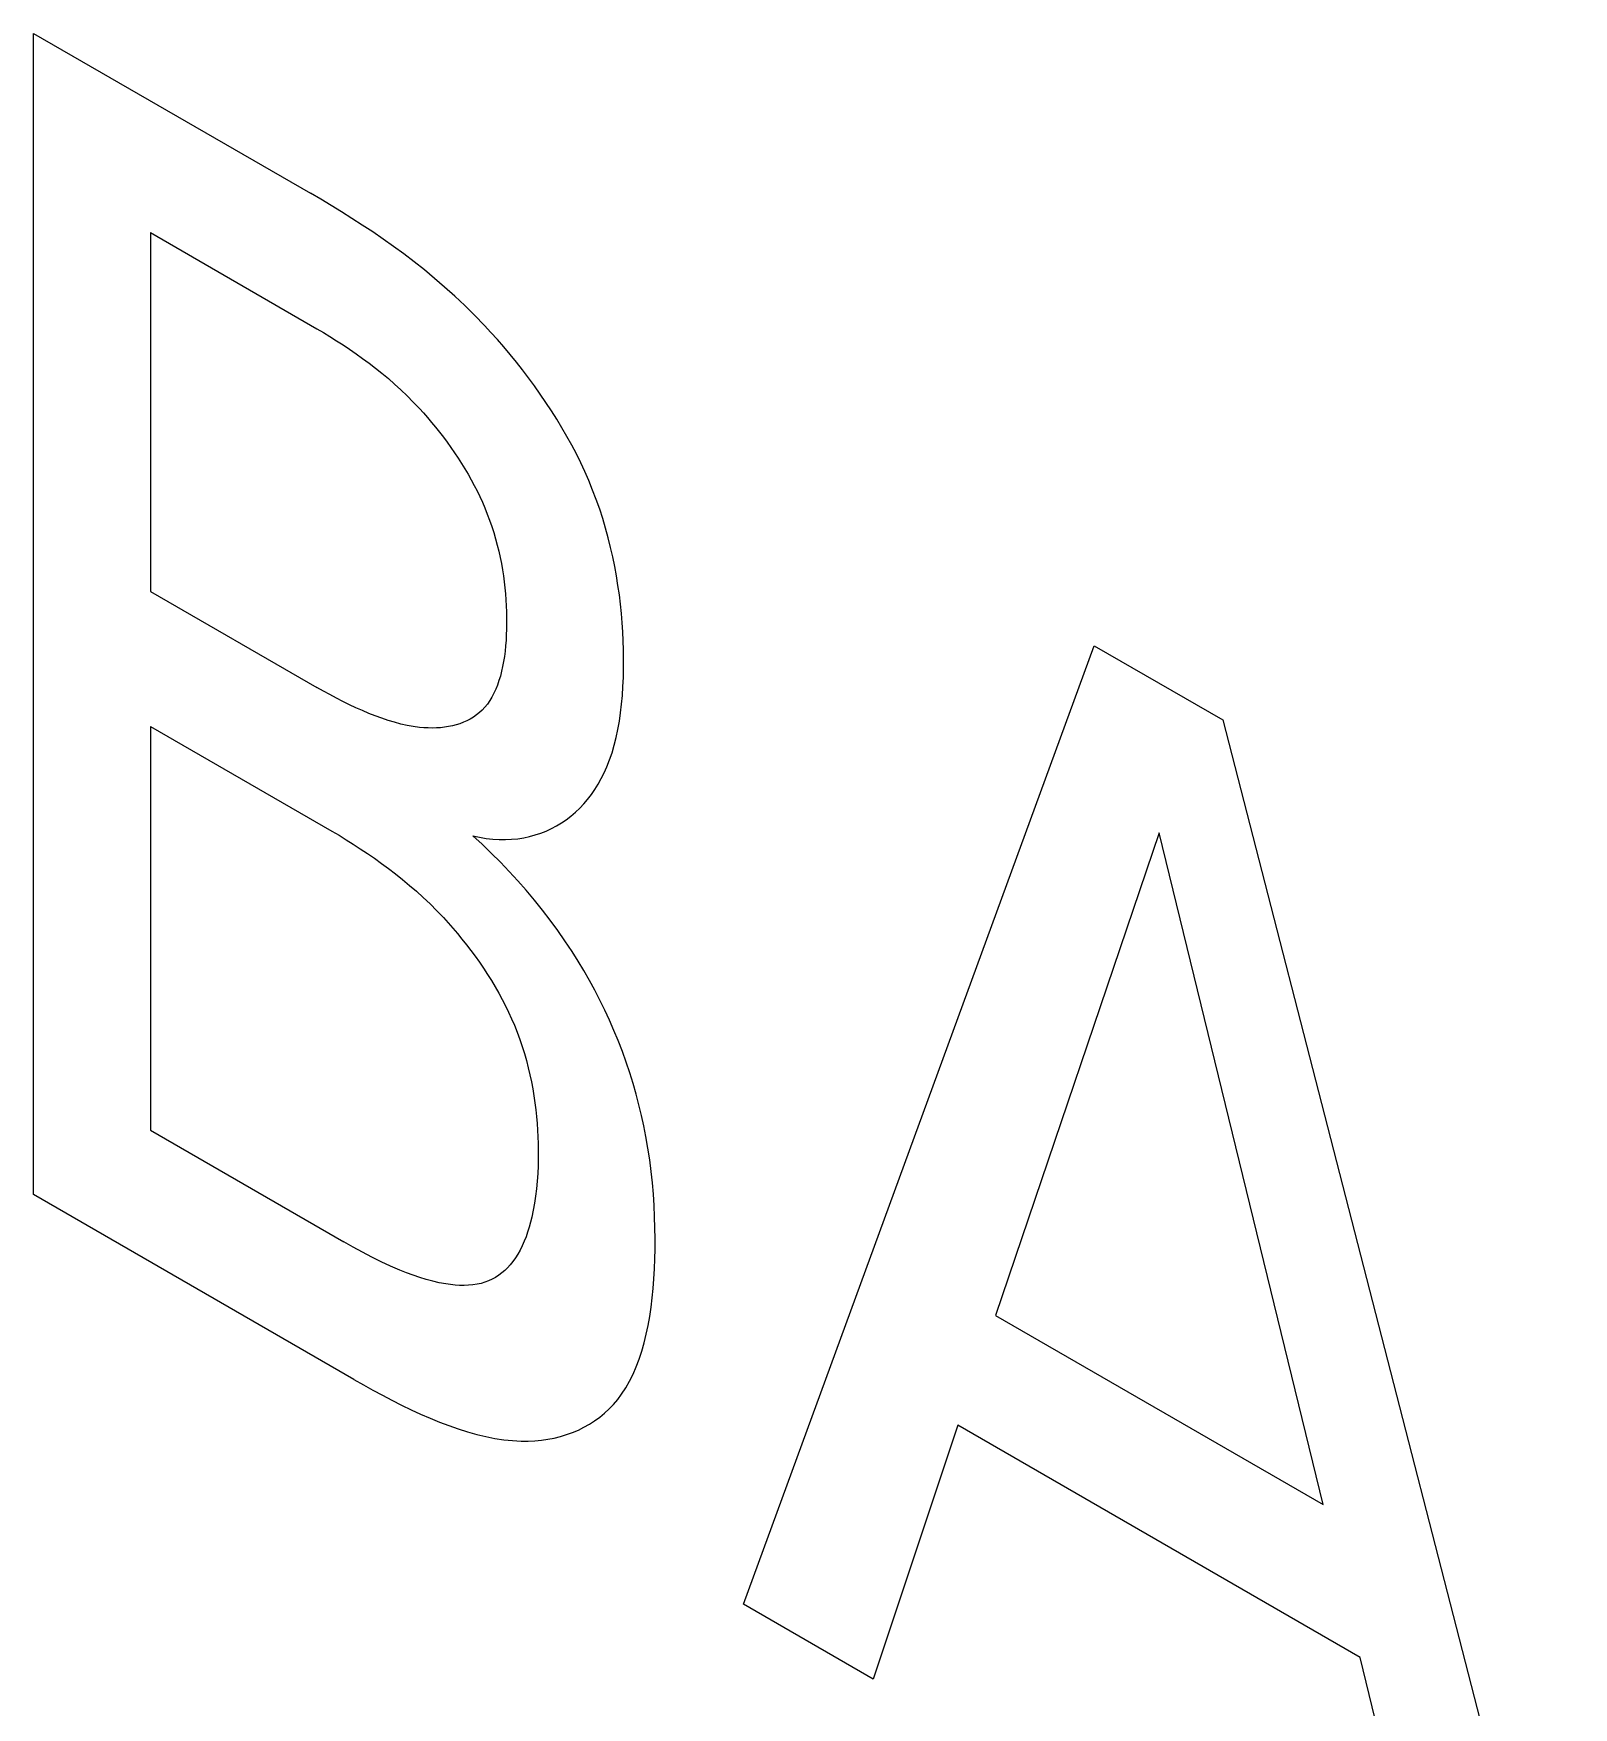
# Model space of a CAD drawing. Extents: x 0 to 420, y 0 to 297.
# Drawn here: x 181.274 to 183.115, y 119.626 to 121.628 of the extents above; entities that cross this region are included whole.
import ezdxf

# ---------------------------------------------------------------- set-up
doc = ezdxf.new("R2010")
doc.units = 0
doc.header["$LTSCALE"] = 23.1
doc.layers.add('40000_ISO', color=7, linetype='CONTINUOUS')

msp = doc.modelspace()

# ---------------------------------------------------------------- linework, layer by layer
at = {"layer": '40000_ISO', "color": 7, "linetype": 'CONTINUOUS'}
for p, q in [((181.2742, 120.2397), (181.2742, 121.6278)), ((181.2742, 121.6278), (181.6052, 121.4367)), ((181.6176, 121.4295), (181.6052, 121.4367)), ((181.63, 121.4221), (181.6176, 121.4295)), ((181.6424, 121.4145), (181.63, 121.4221)), ((181.6549, 121.4067), (181.6424, 121.4145)), ((181.414, 121.3897), (181.414, 120.9608)), ((181.414, 121.3897), (181.613, 121.2748)), ((181.6673, 121.3987), (181.6549, 121.4067)), ((181.6798, 121.3905), (181.6673, 121.3987)), ((181.6922, 121.382), (181.6798, 121.3905)), ((181.7046, 121.3732), (181.6922, 121.382)), ((181.7169, 121.3642), (181.7046, 121.3732)), ((181.7292, 121.3548), (181.7169, 121.3642)), ((181.7415, 121.3451), (181.7292, 121.3548)), ((181.7536, 121.335), (181.7415, 121.3451)), ((181.7657, 121.3246), (181.7536, 121.335)), ((181.7778, 121.3138), (181.7657, 121.3246)), ((181.7897, 121.3026), (181.7778, 121.3138)), ((181.8015, 121.2909), (181.7897, 121.3026)), ((181.8132, 121.2788), (181.8015, 121.2909)), ((181.613, 121.2748), (181.6208, 121.2701)), ((181.6208, 121.2701), (181.6286, 121.2654)), ((181.821, 121.2704), (181.8132, 121.2788)), ((181.8287, 121.2618), (181.821, 121.2704)), ((181.6286, 121.2654), (181.6364, 121.2605)), ((181.6364, 121.2605), (181.6442, 121.2554)), ((181.6442, 121.2554), (181.652, 121.2502)), ((181.652, 121.2502), (181.6598, 121.2449)), ((181.8364, 121.253), (181.8287, 121.2618)), ((181.844, 121.244), (181.8364, 121.253)), ((181.6598, 121.2449), (181.6676, 121.2393)), ((181.6676, 121.2393), (181.6754, 121.2336)), ((181.6754, 121.2336), (181.6831, 121.2276)), ((181.8515, 121.2348), (181.844, 121.244)), ((181.8588, 121.2255), (181.8515, 121.2348)), ((181.6831, 121.2276), (181.6907, 121.2215)), ((181.6907, 121.2215), (181.6984, 121.2151)), ((181.6984, 121.2151), (181.7059, 121.2085)), ((181.7059, 121.2085), (181.7134, 121.2016)), ((181.866, 121.216), (181.8588, 121.2255)), ((181.8731, 121.2064), (181.866, 121.216)), ((181.7134, 121.2016), (181.7209, 121.1945)), ((181.7209, 121.1945), (181.7282, 121.1871)), ((181.88, 121.1966), (181.8731, 121.2064)), ((181.8868, 121.1867), (181.88, 121.1966)), ((181.7282, 121.1871), (181.7355, 121.1795)), ((181.7355, 121.1795), (181.7404, 121.1741)), ((181.7404, 121.1741), (181.7453, 121.1685)), ((181.7453, 121.1685), (181.7501, 121.1628)), ((181.8934, 121.1767), (181.8868, 121.1867)), ((181.8997, 121.1665), (181.8934, 121.1767)), ((181.7501, 121.1628), (181.7549, 121.1571)), ((181.7549, 121.1571), (181.7596, 121.1512)), ((181.7596, 121.1512), (181.7642, 121.1452)), ((181.9059, 121.1563), (181.8997, 121.1665)), ((181.9119, 121.146), (181.9059, 121.1563)), ((181.7642, 121.1452), (181.7687, 121.1391)), ((181.7687, 121.1391), (181.7732, 121.1329)), ((181.7732, 121.1329), (181.7775, 121.1266)), ((181.9176, 121.1356), (181.9119, 121.146)), ((181.9231, 121.1251), (181.9176, 121.1356)), ((181.7775, 121.1266), (181.7817, 121.1202)), ((181.7817, 121.1202), (181.7858, 121.1138)), ((181.7858, 121.1138), (181.7898, 121.1073)), ((181.9283, 121.1146), (181.9231, 121.1251)), ((181.9333, 121.104), (181.9283, 121.1146)), ((181.7898, 121.1073), (181.7937, 121.1008)), ((181.7937, 121.1008), (181.7974, 121.0942)), ((181.7974, 121.0942), (181.801, 121.0875)), ((181.938, 121.0933), (181.9333, 121.104)), ((181.9426, 121.0819), (181.938, 121.0933)), ((181.801, 121.0875), (181.8044, 121.0808)), ((181.8044, 121.0808), (181.8077, 121.0741)), ((181.8077, 121.0741), (181.8108, 121.0673)), ((181.947, 121.0705), (181.9426, 121.0819)), ((181.951, 121.0591), (181.947, 121.0705)), ((181.8108, 121.0673), (181.8137, 121.0605)), ((181.8137, 121.0605), (181.8167, 121.0532)), ((181.8167, 121.0532), (181.8195, 121.0458)), ((181.9547, 121.0477), (181.951, 121.0591)), ((181.8195, 121.0458), (181.8221, 121.0384)), ((181.8221, 121.0384), (181.8245, 121.031)), ((181.8245, 121.031), (181.8266, 121.0236)), ((181.9581, 121.0362), (181.9547, 121.0477)), ((181.9613, 121.0248), (181.9581, 121.0362)), ((181.8266, 121.0236), (181.8286, 121.0162)), ((181.8286, 121.0162), (181.8305, 121.0088)), ((181.8305, 121.0088), (181.8321, 121.0014)), ((181.9641, 121.0133), (181.9613, 121.0248)), ((181.9667, 121.0019), (181.9641, 121.0133)), ((181.8321, 121.0014), (181.8336, 120.9941)), ((181.8336, 120.9941), (181.8349, 120.9867)), ((181.969, 120.9905), (181.9667, 121.0019)), ((181.9711, 120.9792), (181.969, 120.9905)), ((181.8349, 120.9867), (181.836, 120.9794)), ((181.836, 120.9794), (181.837, 120.9721)), ((181.837, 120.9721), (181.8378, 120.9649)), ((181.9729, 120.9679), (181.9711, 120.9792)), ((181.414, 120.9608), (181.6129, 120.846)), ((181.8378, 120.9649), (181.8385, 120.9577)), ((181.8385, 120.9577), (181.839, 120.9506)), ((181.839, 120.9506), (181.8394, 120.9435)), ((181.9745, 120.9566), (181.9729, 120.9679)), ((181.9758, 120.9454), (181.9745, 120.9566)), ((181.8394, 120.9435), (181.8397, 120.9364)), ((181.8397, 120.9364), (181.8398, 120.9294)), ((181.8398, 120.9294), (181.8398, 120.9225)), ((181.977, 120.9343), (181.9758, 120.9454)), ((181.9779, 120.9233), (181.977, 120.9343)), ((181.8394, 120.909), (181.8391, 120.9024)), ((181.8397, 120.9157), (181.8394, 120.909)), ((181.8398, 120.9225), (181.8397, 120.9157)), ((181.9786, 120.9124), (181.9779, 120.9233)), ((181.9791, 120.9015), (181.9786, 120.9124)), ((181.8379, 120.8894), (181.8371, 120.8831)), ((181.8385, 120.8958), (181.8379, 120.8894)), ((181.8391, 120.9024), (181.8385, 120.8958)), ((181.9794, 120.8908), (181.9791, 120.9015)), ((181.9796, 120.8802), (181.9794, 120.8908)), ((182.1229, 119.7497), (182.5422, 120.8957)), ((182.5422, 120.8957), (182.6957, 120.8071)), ((181.835, 120.871), (181.8337, 120.8652)), ((181.8361, 120.877), (181.835, 120.871)), ((181.8371, 120.8831), (181.8361, 120.877)), ((181.9793, 120.8579), (181.9795, 120.869)), ((181.9795, 120.869), (181.9796, 120.8802)), ((181.8288, 120.8488), (181.8268, 120.8438)), ((181.8306, 120.8541), (181.8288, 120.8488)), ((181.8323, 120.8595), (181.8306, 120.8541)), ((181.8337, 120.8652), (181.8323, 120.8595)), ((181.9788, 120.8471), (181.9793, 120.8579)), ((181.6207, 120.8416), (181.6129, 120.846)), ((181.6285, 120.8373), (181.6207, 120.8416)), ((181.6363, 120.8332), (181.6285, 120.8373)), ((181.6441, 120.8292), (181.6363, 120.8332)), ((181.6519, 120.8253), (181.6441, 120.8292)), ((181.8196, 120.8301), (181.8168, 120.826)), ((181.8222, 120.8344), (181.8196, 120.8301)), ((181.8246, 120.839), (181.8222, 120.8344)), ((181.8268, 120.8438), (181.8246, 120.839)), ((181.9771, 120.8259), (181.9781, 120.8364)), ((181.9781, 120.8364), (181.9788, 120.8471)), ((181.6596, 120.8216), (181.6519, 120.8253)), ((181.6674, 120.8182), (181.6596, 120.8216)), ((181.6751, 120.8149), (181.6674, 120.8182)), ((181.6828, 120.8118), (181.6751, 120.8149)), ((181.6905, 120.809), (181.6828, 120.8118)), ((181.6981, 120.8064), (181.6905, 120.809)), ((181.7963, 120.8081), (181.7923, 120.806)), ((181.8001, 120.8104), (181.7963, 120.8081)), ((181.8038, 120.813), (181.8001, 120.8104)), ((181.8073, 120.8158), (181.8038, 120.813)), ((181.8106, 120.8189), (181.8073, 120.8158)), ((181.8137, 120.8223), (181.8106, 120.8189)), ((181.8168, 120.826), (181.8137, 120.8223)), ((181.9745, 120.8056), (181.9759, 120.8156)), ((181.9759, 120.8156), (181.9771, 120.8259)), ((181.414, 120.7994), (181.414, 120.3164)), ((181.414, 120.7994), (181.631, 120.6741)), ((181.7057, 120.8042), (181.6981, 120.8064)), ((181.7133, 120.8022), (181.7057, 120.8042)), ((181.7207, 120.8005), (181.7133, 120.8022)), ((181.7282, 120.7992), (181.7207, 120.8005)), ((181.7355, 120.7982), (181.7282, 120.7992)), ((181.7407, 120.7978), (181.7355, 120.7982)), ((181.7458, 120.7975), (181.7407, 120.7978)), ((181.7508, 120.7974), (181.7458, 120.7975)), ((181.7558, 120.7975), (181.7508, 120.7974)), ((181.7607, 120.7978), (181.7558, 120.7975)), ((181.7656, 120.7983), (181.7607, 120.7978)), ((181.7703, 120.7991), (181.7656, 120.7983)), ((181.7749, 120.8), (181.7703, 120.7991)), ((181.7795, 120.8012), (181.7749, 120.8)), ((181.7839, 120.8026), (181.7795, 120.8012)), ((181.7882, 120.8042), (181.7839, 120.8026)), ((181.7923, 120.806), (181.7882, 120.8042)), ((181.9707, 120.7862), (181.9727, 120.7958)), ((181.9727, 120.7958), (181.9745, 120.8056)), ((182.6957, 120.8071), (183.115, 119.177)), ((181.9658, 120.7679), (181.9684, 120.7769)), ((181.9684, 120.7769), (181.9707, 120.7862)), ((181.9563, 120.7437), (181.9595, 120.7509)), ((181.9595, 120.7509), (181.9628, 120.7593)), ((181.9628, 120.7593), (181.9658, 120.7679)), ((181.9453, 120.7239), (181.9492, 120.7303)), ((181.9492, 120.7303), (181.9529, 120.7369)), ((181.9529, 120.7369), (181.9563, 120.7437)), ((181.932, 120.7066), (181.9366, 120.7121)), ((181.9366, 120.7121), (181.9411, 120.7179)), ((181.9411, 120.7179), (181.9453, 120.7239)), ((181.9111, 120.6878), (181.9166, 120.692)), ((181.9166, 120.692), (181.922, 120.6966)), ((181.922, 120.6966), (181.9271, 120.7015)), ((181.9271, 120.7015), (181.932, 120.7066)), ((181.631, 120.6741), (181.6395, 120.6691)), ((181.6395, 120.6691), (181.648, 120.6639)), ((181.7992, 120.6685), (181.8073, 120.6668)), ((181.8104, 120.6584), (181.7992, 120.6685)), ((181.8671, 120.6677), (181.8739, 120.6695)), ((181.8739, 120.6695), (181.8806, 120.6717)), ((181.8806, 120.6717), (181.887, 120.6742)), ((181.887, 120.6742), (181.8933, 120.6771)), ((181.8933, 120.6771), (181.8994, 120.6803)), ((181.8994, 120.6803), (181.9054, 120.6839)), ((181.9054, 120.6839), (181.9111, 120.6878)), ((182.6197, 120.6719), (182.4242, 120.0952)), ((182.8159, 119.869), (182.6197, 120.6719)), ((181.648, 120.6639), (181.6565, 120.6586)), ((181.6565, 120.6586), (181.6649, 120.6531)), ((181.6649, 120.6531), (181.6734, 120.6474)), ((181.8073, 120.6668), (181.8153, 120.6655)), ((181.8214, 120.6479), (181.8104, 120.6584)), ((181.8153, 120.6655), (181.8231, 120.6646)), ((181.8323, 120.6371), (181.8214, 120.6479)), ((181.8231, 120.6646), (181.8308, 120.6642)), ((181.8308, 120.6642), (181.8383, 120.6641)), ((181.8383, 120.6641), (181.8458, 120.6644)), ((181.8458, 120.6644), (181.853, 120.6651)), ((181.853, 120.6651), (181.8602, 120.6662)), ((181.8602, 120.6662), (181.8671, 120.6677)), ((181.6734, 120.6474), (181.6819, 120.6416)), ((181.6819, 120.6416), (181.6903, 120.6356)), ((181.6903, 120.6356), (181.6987, 120.6294)), ((181.6987, 120.6294), (181.7071, 120.6229)), ((181.843, 120.6259), (181.8323, 120.6371)), ((181.7071, 120.6229), (181.7155, 120.6163)), ((181.7155, 120.6163), (181.7237, 120.6093)), ((181.7237, 120.6093), (181.732, 120.6022)), ((181.8532, 120.6148), (181.843, 120.6259)), ((181.8632, 120.6034), (181.8532, 120.6148)), ((181.732, 120.6022), (181.7401, 120.5947)), ((181.7401, 120.5947), (181.7482, 120.587)), ((181.873, 120.5917), (181.8632, 120.6034)), ((181.8826, 120.5797), (181.873, 120.5917)), ((181.7482, 120.587), (181.7562, 120.579)), ((181.7562, 120.579), (181.7642, 120.5707)), ((181.7642, 120.5707), (181.7698, 120.5645)), ((181.8918, 120.5677), (181.8826, 120.5797)), ((181.7698, 120.5645), (181.7754, 120.5582)), ((181.7754, 120.5582), (181.7809, 120.5517)), ((181.7809, 120.5517), (181.7864, 120.5451)), ((181.9008, 120.5554), (181.8918, 120.5677)), ((181.9095, 120.5429), (181.9008, 120.5554)), ((181.7864, 120.5451), (181.7918, 120.5383)), ((181.7918, 120.5383), (181.797, 120.5315)), ((181.797, 120.5315), (181.8022, 120.5245)), ((181.918, 120.5301), (181.9095, 120.5429)), ((181.9251, 120.5188), (181.918, 120.5301)), ((181.8022, 120.5245), (181.8072, 120.5174)), ((181.8072, 120.5174), (181.8121, 120.5101)), ((181.8121, 120.5101), (181.8169, 120.5028)), ((181.932, 120.5073), (181.9251, 120.5188)), ((181.8169, 120.5028), (181.8216, 120.4955)), ((181.8216, 120.4955), (181.826, 120.488)), ((181.826, 120.488), (181.8304, 120.4805)), ((181.9387, 120.4957), (181.932, 120.5073)), ((181.9451, 120.4839), (181.9387, 120.4957)), ((181.8304, 120.4805), (181.8345, 120.4729)), ((181.8345, 120.4729), (181.8385, 120.4652)), ((181.9513, 120.472), (181.9451, 120.4839)), ((181.9571, 120.46), (181.9513, 120.472)), ((181.8385, 120.4652), (181.8422, 120.4575)), ((181.8422, 120.4575), (181.8458, 120.4498)), ((181.8458, 120.4498), (181.8491, 120.442)), ((181.9628, 120.448), (181.9571, 120.46)), ((181.9681, 120.4358), (181.9628, 120.448)), ((181.8491, 120.442), (181.8525, 120.4336)), ((181.8525, 120.4336), (181.8556, 120.4251)), ((181.9731, 120.4236), (181.9681, 120.4358)), ((181.8556, 120.4251), (181.8585, 120.4166)), ((181.8585, 120.4166), (181.8611, 120.4082)), ((181.8611, 120.4082), (181.8635, 120.3997)), ((181.9781, 120.4108), (181.9731, 120.4236)), ((181.9827, 120.398), (181.9781, 120.4108)), ((181.8635, 120.3997), (181.8657, 120.3912)), ((181.8657, 120.3912), (181.8677, 120.3828)), ((181.987, 120.3852), (181.9827, 120.398)), ((181.8677, 120.3828), (181.8694, 120.3743)), ((181.8694, 120.3743), (181.871, 120.3659)), ((181.9909, 120.3724), (181.987, 120.3852)), ((181.9946, 120.3596), (181.9909, 120.3724)), ((181.871, 120.3659), (181.8724, 120.3576)), ((181.8724, 120.3576), (181.8736, 120.3493)), ((181.8736, 120.3493), (181.8746, 120.341)), ((181.9979, 120.3469), (181.9946, 120.3596)), ((181.8746, 120.341), (181.8754, 120.3328)), ((181.8754, 120.3328), (181.8761, 120.3246)), ((182.001, 120.3342), (181.9979, 120.3469)), ((182.0037, 120.3216), (182.001, 120.3342)), ((181.414, 120.3164), (181.645, 120.1831)), ((181.8761, 120.3246), (181.8767, 120.3166)), ((181.8767, 120.3166), (181.8771, 120.3086)), ((181.8771, 120.3086), (181.8773, 120.3006)), ((182.0062, 120.3091), (182.0037, 120.3216)), ((182.0086, 120.295), (182.0062, 120.3091)), ((181.8773, 120.3006), (181.8775, 120.2928)), ((181.8775, 120.2928), (181.8775, 120.2832)), ((182.0108, 120.2811), (182.0086, 120.295)), ((181.8773, 120.2738), (181.8769, 120.2646)), ((181.8775, 120.2832), (181.8773, 120.2738)), ((182.0125, 120.2673), (182.0108, 120.2811)), ((181.8763, 120.2555), (181.8755, 120.2465)), ((181.8769, 120.2646), (181.8763, 120.2555)), ((182.014, 120.2536), (182.0125, 120.2673)), ((182.0152, 120.24), (182.014, 120.2536)), ((181.6573, 120.0186), (181.2742, 120.2397)), ((181.8732, 120.2292), (181.8716, 120.2208)), ((181.8744, 120.2378), (181.8732, 120.2292)), ((181.8755, 120.2465), (181.8744, 120.2378)), ((182.0161, 120.2265), (182.0152, 120.24)), ((181.8699, 120.2126), (181.8684, 120.2065)), ((181.8716, 120.2208), (181.8699, 120.2126)), ((182.0167, 120.2131), (182.0161, 120.2265)), ((182.0171, 120.1998), (182.0167, 120.2131)), ((181.863, 120.1892), (181.8608, 120.1837)), ((181.8649, 120.1948), (181.863, 120.1892)), ((181.8667, 120.2006), (181.8649, 120.1948)), ((181.8684, 120.2065), (181.8667, 120.2006)), ((182.0172, 120.1866), (182.0171, 120.1998)), ((181.6562, 120.1767), (181.645, 120.1831)), ((181.6674, 120.1706), (181.6562, 120.1767)), ((181.6787, 120.1648), (181.6674, 120.1706)), ((181.8533, 120.1685), (181.8503, 120.1638)), ((181.856, 120.1733), (181.8533, 120.1685)), ((181.8585, 120.1784), (181.856, 120.1733)), ((181.8608, 120.1837), (181.8585, 120.1784)), ((182.0169, 120.1626), (182.0172, 120.1745)), ((182.0172, 120.1745), (182.0172, 120.1866)), ((181.6899, 120.1593), (181.6787, 120.1648)), ((181.701, 120.1541), (181.6899, 120.1593)), ((181.7122, 120.1493), (181.701, 120.1541)), ((181.7201, 120.1461), (181.7122, 120.1493)), ((181.8376, 120.1489), (181.834, 120.1459)), ((181.8409, 120.1522), (181.8376, 120.1489)), ((181.8442, 120.1557), (181.8409, 120.1522)), ((181.8472, 120.1595), (181.8442, 120.1557)), ((181.8503, 120.1638), (181.8472, 120.1595)), ((182.0158, 120.139), (182.0165, 120.1507)), ((182.0165, 120.1507), (182.0169, 120.1626)), ((181.7281, 120.1432), (181.7201, 120.1461)), ((181.736, 120.1405), (181.7281, 120.1432)), ((181.7438, 120.1381), (181.736, 120.1405)), ((181.7516, 120.136), (181.7438, 120.1381)), ((181.7593, 120.1342), (181.7516, 120.136)), ((181.767, 120.1328), (181.7593, 120.1342)), ((181.7726, 120.1319), (181.767, 120.1328)), ((181.7781, 120.1313), (181.7726, 120.1319)), ((181.7836, 120.131), (181.7781, 120.1313)), ((181.789, 120.1309), (181.7836, 120.131)), ((181.7943, 120.1311), (181.789, 120.1309)), ((181.7994, 120.1315), (181.7943, 120.1311)), ((181.8045, 120.1323), (181.7994, 120.1315)), ((181.8094, 120.1334), (181.8045, 120.1323)), ((181.8139, 120.1348), (181.8094, 120.1334)), ((181.8182, 120.1364), (181.8139, 120.1348)), ((181.8224, 120.1384), (181.8182, 120.1364)), ((181.8264, 120.1406), (181.8224, 120.1384)), ((181.8303, 120.1431), (181.8264, 120.1406)), ((181.834, 120.1459), (181.8303, 120.1431)), ((182.015, 120.1274), (182.0158, 120.139)), ((182.0125, 120.1048), (182.0138, 120.116)), ((182.0138, 120.116), (182.015, 120.1274)), ((182.0089, 120.083), (182.0108, 120.0938)), ((182.0108, 120.0938), (182.0125, 120.1048)), ((182.4242, 120.0952), (182.8159, 119.869)), ((182.0042, 120.0623), (182.0067, 120.0725)), ((182.0067, 120.0725), (182.0089, 120.083)), ((181.9983, 120.0429), (182.0014, 120.0524)), ((182.0014, 120.0524), (182.0042, 120.0623)), ((181.991, 120.0248), (181.9948, 120.0337)), ((181.9948, 120.0337), (181.9983, 120.0429)), ((181.6573, 120.0186), (181.6686, 120.0121)), ((181.6686, 120.0121), (181.68, 120.0058)), ((181.9772, 120.0009), (181.9822, 120.0084)), ((181.9822, 120.0084), (181.9868, 120.0164)), ((181.9868, 120.0164), (181.991, 120.0248)), ((181.68, 120.0058), (181.6913, 119.9996)), ((181.6913, 119.9996), (181.7027, 119.9937)), ((181.7027, 119.9937), (181.7141, 119.9879)), ((181.7141, 119.9879), (181.7255, 119.9824)), ((181.9623, 119.9833), (181.9676, 119.9888)), ((181.9676, 119.9888), (181.9726, 119.9947)), ((181.9726, 119.9947), (181.9772, 120.0009)), ((181.7255, 119.9824), (181.7369, 119.9772)), ((181.7369, 119.9772), (181.7482, 119.9722)), ((181.7482, 119.9722), (181.7595, 119.9676)), ((181.7595, 119.9676), (181.7707, 119.9633)), ((181.9387, 119.965), (181.945, 119.9691)), ((181.945, 119.9691), (181.951, 119.9735)), ((181.951, 119.9735), (181.9568, 119.9782)), ((181.9568, 119.9782), (181.9623, 119.9833)), ((181.7707, 119.9633), (181.7819, 119.9594)), ((181.7819, 119.9594), (181.793, 119.9559)), ((181.793, 119.9559), (181.804, 119.9529)), ((181.804, 119.9529), (181.8149, 119.9503)), ((181.8149, 119.9503), (181.8257, 119.9481)), ((181.8257, 119.9481), (181.8364, 119.9465)), ((181.8891, 119.9471), (181.8967, 119.9485)), ((181.8967, 119.9485), (181.9042, 119.9504)), ((181.9042, 119.9504), (181.9115, 119.9526)), ((181.9115, 119.9526), (181.9186, 119.9551)), ((181.9186, 119.9551), (181.9255, 119.9581)), ((181.9255, 119.9581), (181.9322, 119.9614)), ((181.9322, 119.9614), (181.9387, 119.965)), ((182.3793, 119.9638), (182.2779, 119.6603)), ((182.8601, 119.6861), (182.3793, 119.9638)), ((181.8364, 119.9465), (181.8469, 119.9454)), ((181.8469, 119.9454), (181.8573, 119.9449)), ((181.8573, 119.9449), (181.8654, 119.9449)), ((181.8654, 119.9449), (181.8734, 119.9452)), ((181.8734, 119.9452), (181.8813, 119.946)), ((181.8813, 119.946), (181.8891, 119.9471)), ((182.2779, 119.6603), (182.1229, 119.7497)), ((182.963, 119.2648), (182.8601, 119.6861))]:
    msp.add_line(p, q, dxfattribs=at)

doc.saveas('drawing.dxf')
